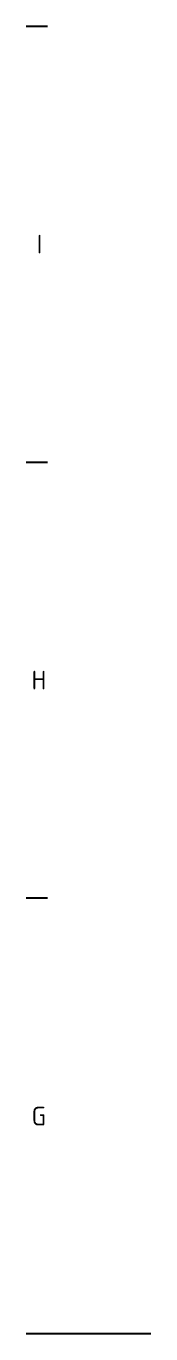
# Model space of a CAD drawing. Header units: millimetres. Extents: x 0 to 5945, y 0 to 4205.
# Drawn here: x 5845 to 5945, y 2102 to 3154 of the extents above; entities that cross this region are included whole.
import ezdxf

# ---------------------------------------------------------------- set-up
doc = ezdxf.new("R2010")
doc.units = ezdxf.units.MM
doc.header["$LTSCALE"] = 5
doc.layers.get('0').update_dxf_attribs({"color": 3, "lineweight": 25})
doc.layers.add('경계(ISO)', color=7, linetype='Continuous', lineweight=25)
doc.styles.add('문자 텍스트_PSTEK_POSCO', font='isocp.shx')

# ---------------------------------------------------------------- blocks, each defined once
blk = doc.blocks.new('경계 Default Border')
at = {"layer": '경계(ISO)'}
for p, q in [((1169, 630.75), (1172.4, 630.75)), ((1169, 560.67), (1172.4, 560.67)), ((1169, 490.58), (1172.4, 490.58))]:
    blk.add_line(p, q, dxfattribs=at)
at = {"layer": '경계(ISO)', "flags": 128}
blk.add_lwpolyline([(1189, 420.5), (1169, 420.5)], dxfattribs=at)
at = {"layer": '경계(ISO)', "color": 2, "char_height": 3, "attachment_point": 7, "style": '문자 텍스트_PSTEK_POSCO'}
for s, insert in [('I', (1170.71, 594.21)), ('H', (1169.88, 524.12)), ('G', (1169.88, 454.01))]:
    blk.add_mtext(s, dxfattribs=dict(at, insert=insert))

msp = doc.modelspace()

# ---------------------------------------------------------------- block references
at = {"xscale": 5, "yscale": 5, "zscale": 5}
msp.add_blockref('경계 Default Border', (0, 0), dxfattribs=at)

doc.saveas('drawing.dxf')
